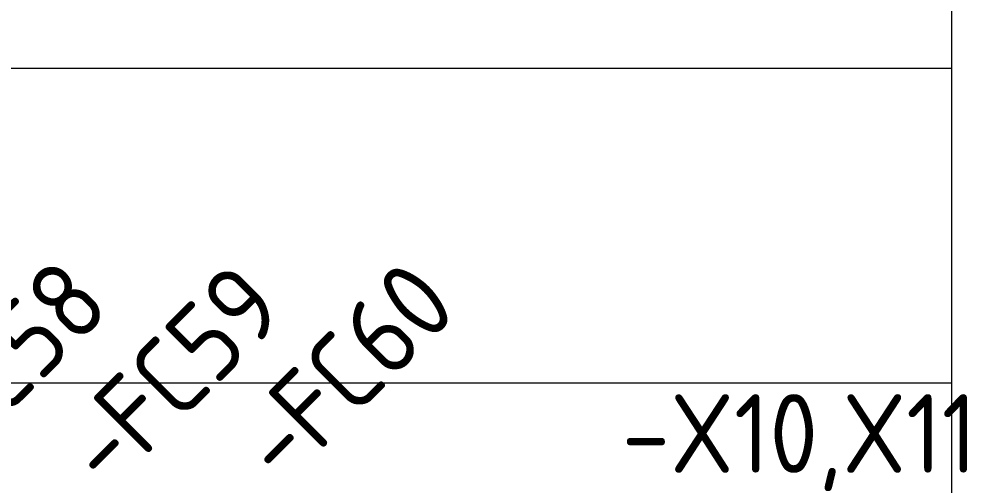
# Model space of a CAD drawing. Header units: millimetres. Extents: x 1359 to 3577, y 1333 to 3557.
# Drawn here: x 3095.8 to 3336.5, y 2778.4 to 2894.1 of the extents above; entities that cross this region are included whole.
import ezdxf
from ezdxf.enums import TextEntityAlignment as Align

# ---------------------------------------------------------------- set-up
doc = ezdxf.new("R2010")
doc.units = ezdxf.units.MM
doc.layers.add('002-PI-Kabelska kanalica', color=150, linetype='Continuous')
doc.styles.add('PI0', font='isocpeur.ttf', dxfattribs={"width": 0.9})

# ---------------------------------------------------------------- blocks, each defined once
blk = doc.blocks.new('*U48')
at = {"layer": '002-PI-Kabelska kanalica', "color": 0, "linetype": 'ByBlock', "lineweight": 0}
for p, q in [((-20, 716), (60, 716)), ((-20, -100), (-20, 716)), ((60, -100), (60, 716))]:
    blk.add_line(p, q, dxfattribs=at)
blk = doc.blocks.new('*U53')
at = {"layer": '002-PI-Kabelska kanalica', "color": 0, "linetype": 'ByBlock', "lineweight": 0}
blk.add_line((-20, -100), (-20, 1572), dxfattribs=at)

msp = doc.modelspace()

# ---------------------------------------------------------------- block references
at = {"layer": '002-PI-Kabelska kanalica', "color": 0, "linetype": 'ByBlock', "lineweight": 0, "xscale": -1, "rotation": 180}
msp.add_blockref('*U53', (3352.571, 3251.556), dxfattribs=at)
at = {"layer": '002-PI-Kabelska kanalica', "color": 0, "linetype": 'ByBlock', "lineweight": 0, "rotation": 270}
msp.add_blockref('*U48', (2616.571, 2861.556), dxfattribs=at)

# ---------------------------------------------------------------- texts
at = {"layer": '002-PI-Kabelska kanalica', "color": 0, "linetype": 'ByBlock', "lineweight": 0, "style": 'PI0', "width": 0.9}
for s, p in [('-FC58', (3089.711, 2804.424)), ('-FC59', (3134.311, 2803.411)), ('-FC60', (3178.411, 2804.424))]:
    msp.add_text(s, height=20, rotation=45, dxfattribs=at).set_placement(p, align=Align.MIDDLE)
msp.add_text('-X10,X11', height=20, dxfattribs=at).set_placement((3293.979, 2786.344), align=Align.MIDDLE)

doc.saveas('drawing.dxf')
